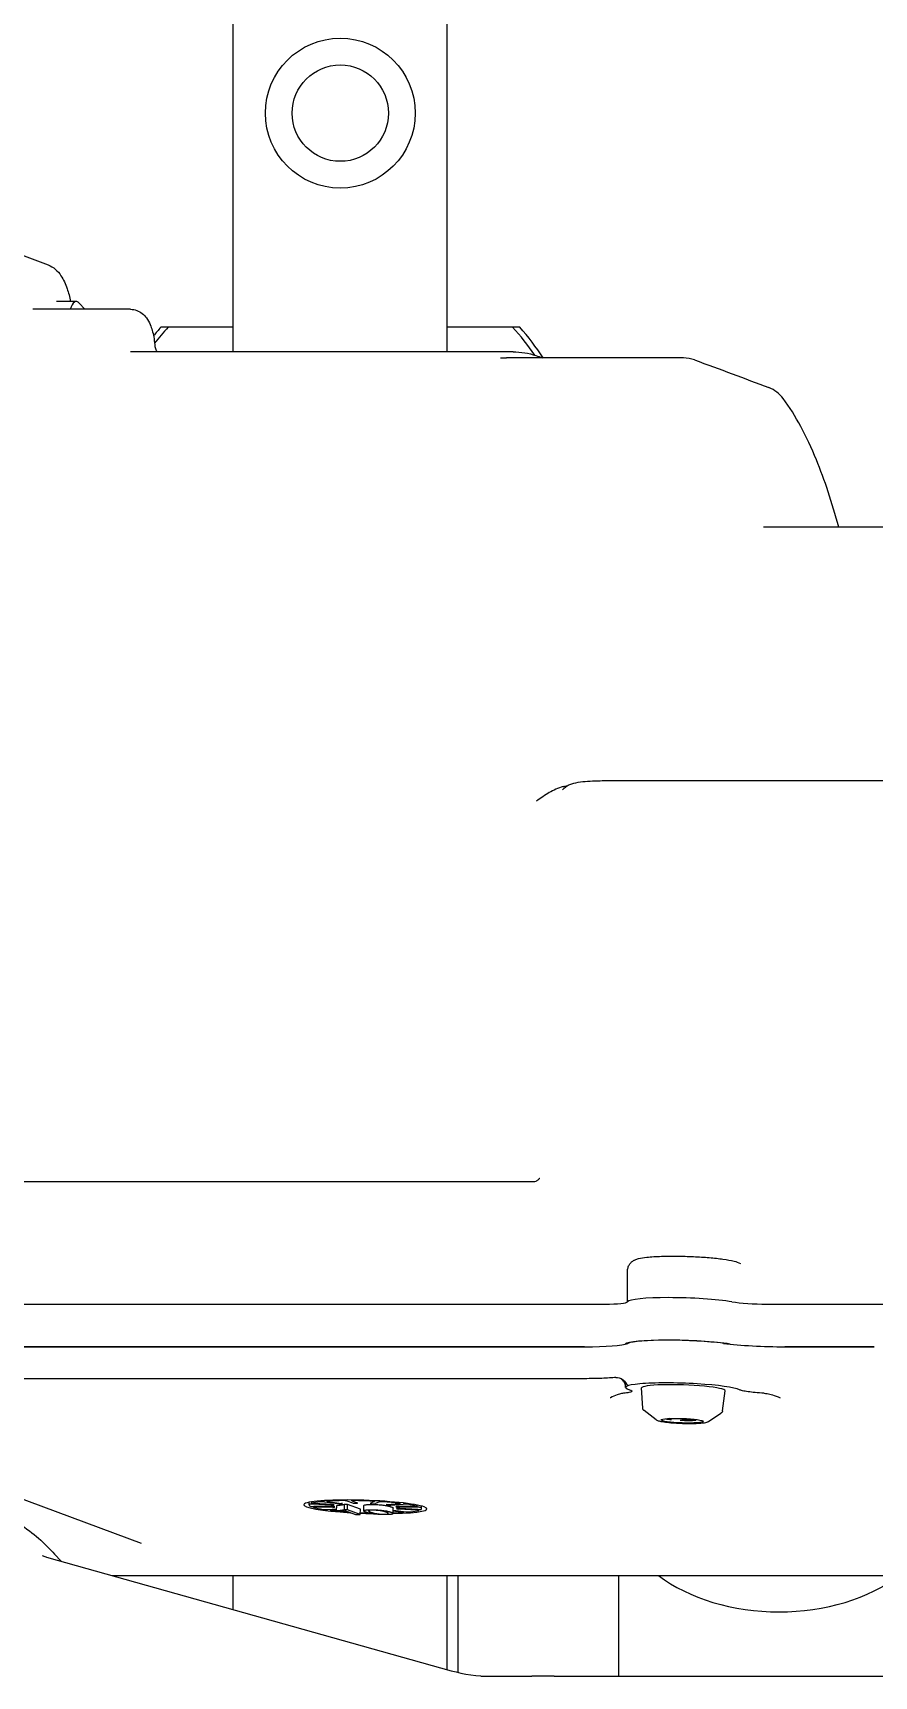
# Model space of a CAD drawing. Header units: millimetres. Extents: x 0 to 7722, y 0 to 5460.
# Drawn here: x 1364.2 to 1442.8, y 3543 to 3696.5 of the extents above; entities that cross this region are included whole.
import ezdxf

# ---------------------------------------------------------------- set-up
doc = ezdxf.new("R2010")
doc.units = ezdxf.units.MM
doc.header["$LTSCALE"] = 5
doc.layers.get('0').update_dxf_attribs({"linetype": 'CONTINUOUS'})

msp = doc.modelspace()

# ---------------------------------------------------------------- linework, layer by layer
for p, q in [((1382.931, 3666.684), (1382.931, 3748.983)), ((1402.931, 3666.684), (1402.931, 3748.983)), ((1355.729, 3678.498), (1365.628, 3674.806)), ((1373.323, 3670.658), (1364.2, 3670.658)), ((1368.256, 3671.386), (1366.419, 3671.386)), ((1369.06, 3670.658), (1368.537, 3671.236)), ((1382.931, 3668.983), (1376.838, 3668.983)), ((1409.025, 3668.983), (1402.931, 3668.983)), ((1409.076, 3666.684), (1373.32, 3666.684)), ((1425.004, 3666.117), (1408.452, 3666.117)), ((1471.427, 3650.313), (1432.468, 3650.313)), ((1417.993, 3626.637), (1448.005, 3626.637)), ((1363.365, 3589.182), (1411.024, 3589.182)), ((1419.76, 3577.934), (1419.782, 3580.866)), ((1360.335, 3577.736), (1417.676, 3577.736)), ((1432.776, 3577.736), (1444.423, 3577.736)), ((1344.594, 3573.75), (1415.764, 3573.75)), ((1415.764, 3573.75), (1344.594, 3573.75)), ((1434.482, 3573.75), (1442.824, 3573.75)), ((1442.824, 3573.75), (1434.482, 3573.75)), ((1415.751, 3570.768), (1344.406, 3570.768)), ((1419.597, 3569.955), (1419.597, 3569.981)), ((1421.193, 3568.023), (1421.091, 3569.902)), ((1428.658, 3567.771), (1428.886, 3569.639)), ((1422.454, 3566.933), (1421.329, 3567.784)), ((1427.327, 3566.768), (1428.507, 3567.542)), ((1423.868, 3567.056), (1423.866, 3566.991)), ((1361.188, 3560.293), (1374.305, 3555.4)), ((1390.023, 3558.973), (1390.032, 3559.221)), ((1390.277, 3559.13), (1390.282, 3559.266)), ((1392.046, 3558.953), (1390.363, 3559.049)), ((1390.425, 3558.749), (1390.428, 3558.824)), ((1392.096, 3558.824), (1390.451, 3558.824)), ((1392.155, 3559.001), (1390.472, 3559.097)), ((1392.245, 3558.768), (1390.6, 3558.768)), ((1391.441, 3559.262), (1392.71, 3559.096)), ((1391.699, 3559.312), (1391.702, 3559.394)), ((1391.721, 3558.543), (1392.586, 3558.614)), ((1391.78, 3559.29), (1393.048, 3559.124)), ((1392.023, 3558.479), (1392.026, 3558.568)), ((1392.088, 3558.494), (1392.584, 3558.535)), ((1392.579, 3558.413), (1392.596, 3558.91)), ((1392.579, 3558.413), (1392.721, 3558.36)), ((1393.312, 3558.525), (1393.329, 3559.022)), ((1393.595, 3558.525), (1393.312, 3558.525)), ((1393.612, 3559.022), (1393.329, 3559.022)), ((1393.422, 3558.426), (1394.357, 3558.077)), ((1393.545, 3559.35), (1394.061, 3559.158)), ((1393.595, 3558.525), (1393.612, 3559.022)), ((1394.796, 3558.077), (1393.595, 3558.525)), ((1394.812, 3558.574), (1393.612, 3559.022)), ((1394.011, 3559.359), (1394.013, 3559.435)), ((1394.022, 3559.35), (1394.537, 3559.158)), ((1394.796, 3558.077), (1394.812, 3558.574)), ((1395.118, 3558.425), (1395.135, 3558.922)), ((1396.111, 3559.29), (1395.735, 3559.124)), ((1396.117, 3559.296), (1396.12, 3559.372)), ((1396.599, 3559.262), (1396.223, 3559.096)), ((1397.285, 3559.001), (1398.452, 3559.097)), ((1397.653, 3558.953), (1398.82, 3559.049)), ((1397.87, 3558.169), (1397.886, 3558.666)), ((1397.878, 3558.418), (1398.761, 3558.302)), ((1397.88, 3558.489), (1399.099, 3558.33)), ((1399.94, 3558.824), (1398.295, 3558.824)), ((1400.068, 3558.494), (1398.386, 3558.591)), ((1400.09, 3558.768), (1398.445, 3558.768)), ((1400.177, 3558.543), (1398.495, 3558.639)), ((1398.518, 3559.113), (1398.521, 3559.192)), ((1398.842, 3558.279), (1398.844, 3558.363)), ((1400.115, 3558.843), (1400.119, 3558.962)), ((1400.263, 3558.462), (1400.266, 3558.539)), ((1400.517, 3558.619), (1400.526, 3558.867)), ((1394.357, 3558.077), (1394.796, 3558.077)), ((1365.478, 3554.094), (1403.306, 3543.49)), ((1366.836, 3553.713), (1366.23, 3554.383)), ((1371.605, 3552.376), (1487.931, 3552.376)), ((1382.931, 3549.201), (1382.931, 3552.376)), ((1402.931, 3543.595), (1402.931, 3552.376)), ((1403.931, 3543.33), (1403.931, 3552.376)), ((1418.931, 3552.376), (1418.931, 3542.983)), ((1403.931, 3543.327), (1403.931, 3543.327)), ((1406.053, 3542.983), (1409.795, 3542.983)), ((1412.923, 3542.983), (1410.825, 3542.983)), ((1414.707, 3542.983), (1481.324, 3542.983))]:
    msp.add_line(p, q)
for radius in [7, 4.5]:
    msp.add_circle((1392.931, 3688.983), radius)
for centre, radius, start, end in [((1392.931, 3653.983), 22.5, 138.18969, 140.88273), ((1392.931, 3653.983), 22, 137.01411, 142.08162), ((1392.931, 3653.983), 22, 34.29673, 42.98589), ((1392.931, 3653.983), 22.5, 32.63573, 41.81031), ((1425.004, 3663.117), 3, 69.96106, 90), ((1431.916, 3660.539), 3, 36.44923, 69.10937)]:
    msp.add_arc(centre, radius, start, end)
for centre, major_axis, ratio, start_param, end_param in [((1368.256, 3668.431), (0, 2.955), 0.3007058, 5.9624138, 7.0006601), ((1373.385, 3666.658), (-0.068, 4), 0.2988869, 6.2779341, 6.2780943), ((1425.257, 3577.725), (-5.497, 0.185), 0.1063098, 3.8231765, 6.2160617), ((1416.782, 3578.071), (3, -0.101), 0.1063372, 5.0185795, 6.2160277), ((1431.876, 3578.071), (-3.001, 0.101), 0.106214, 0.6813854, 1.8788335), ((1413.971, 3574.418), (-5.999, 0.202), 0.1062689, 1.8778874, 2.8998959), ((1425.123, 3573.75), (-5.601, 0.189), 0.1063098, 3.8588962, 6.1803419), ((1425.123, 3573.75), (-5.497, 0.185), 0.1063098, 3.9978204, 6.0414178), ((1432.689, 3574.418), (-5.999, 0.202), 0.1062689, 0.8558793, 1.8778878), ((1424.989, 3569.775), (5.392, -0.182), 0.1063098, 0.2377022, 3.5183506), ((1424.989, 3569.775), (3.898, -0.131), 0.1063098, 6.2738313, 9.434132), ((1424.898, 3567.091), (1.969, -0.066), 0.1063098, 3.776962, 4.1776883), ((1423.116, 3567.016), (0.75, -0.025), 0.1063098, 5.9521972, 6.9943088), ((1423.966, 3566.956), (-0.15, 0.005), 0.1063098, 5.9521972, 7.319281), ((1424.697, 3566.906), (0.15, -0.005), 0.1063098, 4.6049128, 5.9719965), ((1424.898, 3567.091), (1.969, -0.066), 0.1063098, 4.6049128, 5.4343254), ((1425.552, 3566.848), (-0.75, 0.025), 0.1063098, 4.0672417, 5.9719965), ((1426.095, 3566.906), (0.15, -0.005), 0.1063098, 4.0672417, 5.4343254), ((1395.27, 3558.796), (5.747, -0.194), 0.1063098, 5.1852102, 10.7583341), ((1395.27, 3558.796), (-5.247, 0.177), 0.1063098, 6.166984, 6.490248), ((1390.309, 3559.025), (-0.25, 0.008), 0.1063098, 4.4960203, 6.166984), ((1390.376, 3558.852), (-0.25, 0.008), 0.1063098, 0.2070627, 1.8780264), ((1390.527, 3559.121), (-0.25, 0.008), 0.1063098, 5.9666492, 7.637613), ((1395.27, 3558.796), (-5.247, 0.177), 0.1063098, 5.6433853, 5.9666492), ((1390.675, 3558.74), (-0.25, 0.008), 0.1063098, 5.0196191, 6.6905828), ((1395.27, 3558.796), (-5.247, 0.177), 0.1063098, 0.4073975, 0.7306614), ((1391.272, 3559.248), (0.25, -0.008), 0.1063098, 0.8308289, 2.5017926), ((1391.537, 3558.567), (-0.25, 0.008), 0.1063098, 0.7306614, 2.4016252), ((1391.949, 3559.304), (-0.25, 0.008), 0.1063098, 5.4430504, 7.1140142), ((1395.27, 3558.796), (5.247, -0.177), 0.1063098, 1.9781938, 2.3014578), ((1392.272, 3558.47), (-0.25, 0.008), 0.1063098, 5.5432178, 7.2141816), ((1392.1, 3558.977), (0.25, -0.008), 0.1063098, 4.4960203, 7.637613), ((1392.171, 3558.796), (0.25, -0.008), 0.1063098, 5.0196191, 8.1612117), ((1395.27, 3558.796), (-5.247, 0.177), 0.1063098, 0.9309963, 1.0412125), ((1392.879, 3559.11), (0.25, -0.008), 0.1063098, 3.9724215, 7.1140142), ((1395.27, 3558.796), (-5.247, 0.177), 0.1063098, 1.1130243, 1.2542602), ((1393.307, 3559.35), (0.25, -0.008), 0.1063098, 0.3072301, 1.9781938), ((1393.698, 3558.343), (-0.25, 0.008), 0.1063098, 1.2542602, 1.644642), ((1394.26, 3559.35), (-0.25, 0.008), 0.1063098, 4.9194517, 6.5904154), ((1394.299, 3559.158), (0.25, -0.008), 0.1063098, 3.4488227, 6.5904154), ((1395.27, 3558.796), (5.247, -0.177), 0.1063098, 1.4545951, 1.777859), ((1395.27, 3558.796), (5.747, -0.194), 0.1063098, 4.6340315, 4.8091653), ((1395.27, 3558.796), (-5.247, 0.177), 0.1063098, 1.4849587, 1.6260963), ((1394.562, 3558.482), (0.25, -0.008), 0.1063098, 6.1453799, 6.4209907), ((1395.979, 3559.11), (0.25, -0.008), 0.1063098, 2.925224, 6.0668166), ((1395.867, 3559.304), (0.25, -0.008), 0.1063098, 6.0668166, 7.7377804), ((1396.843, 3559.248), (-0.25, 0.008), 0.1063098, 4.3958529, 6.0668166), ((1395.27, 3558.796), (5.247, -0.177), 0.1063098, 0.9309963, 1.2542602), ((1397.469, 3558.977), (-0.25, 0.008), 0.1063098, 5.5432178, 8.6848105), ((1395.27, 3558.796), (-5.247, 0.177), 0.1063098, 2.0930986, 2.3014578), ((1398.37, 3558.796), (-0.25, 0.008), 0.1063098, 5.0196191, 8.1612117), ((1398.44, 3558.615), (-0.25, 0.008), 0.1063098, 4.4960203, 7.637613), ((1398.268, 3559.121), (0.25, -0.008), 0.1063098, 5.5432178, 7.2141816), ((1398.592, 3558.288), (0.25, -0.008), 0.1063098, 5.4430504, 7.1140142), ((1399.004, 3559.025), (0.25, -0.008), 0.1063098, 0.7306614, 2.4016252), ((1399.268, 3558.343), (-0.25, 0.008), 0.1063098, 0.8308289, 2.5017926), ((1395.27, 3558.796), (5.247, -0.177), 0.1063098, 0.4073975, 0.7306614), ((1395.27, 3558.796), (5.247, -0.177), 0.1063098, 5.6433853, 5.9666492), ((1399.865, 3558.852), (0.25, -0.008), 0.1063098, 5.0196191, 6.6905828), ((1400.014, 3558.47), (0.25, -0.008), 0.1063098, 5.9666492, 7.637613), ((1400.164, 3558.74), (0.25, -0.008), 0.1063098, 0.2070627, 1.8780264), ((1400.232, 3558.567), (0.25, -0.008), 0.1063098, 4.4960203, 6.166984), ((1395.27, 3558.796), (5.247, -0.177), 0.1063098, 6.166984, 6.490248), ((1433.931, 3558.983), (-15, 0), 0.6666667, 0.7217143, 2.4198783)]:
    msp.add_ellipse(centre, major_axis=major_axis, ratio=ratio, start_param=start_param, end_param=end_param)
msp.add_ellipse((1424.89, 3566.843), major_axis=(1.969, -0.066), ratio=0.1063098)
for points, knots in [([(1365.628, 3674.806), (1365.88, 3674.712), (1366.103, 3674.571), (1366.503, 3674.229), (1366.676, 3674.021), (1367.062, 3673.441), (1367.246, 3673.036), (1367.528, 3672.219), (1367.637, 3671.816), (1367.727, 3671.386)], [0, 0, 0, 0, 0.10216226, 0.10216226, 0.21679485, 0.21679485, 0.39897186, 0.39897186, 0.5453884, 0.5453884, 0.5453884, 0.5453884]), ([(1373.323, 3670.658), (1373.524, 3670.658), (1373.728, 3670.621), (1374.099, 3670.486), (1374.271, 3670.388), (1374.576, 3670.15), (1374.71, 3670.006), (1374.966, 3669.659), (1375.077, 3669.45), (1375.312, 3668.887), (1375.416, 3668.503), (1375.534, 3667.85), (1375.568, 3667.599), (1375.592, 3667.343)], [0, 0, 0, 0, 0.06541498, 0.06541498, 0.12992252, 0.12992252, 0.198944, 0.198944, 0.28731372, 0.28731372, 0.42310394, 0.42310394, 0.50116071, 0.50116071, 0.50116071, 0.50116071]), ([(1407.901, 3666.132), (1407.936, 3666.13), (1407.98, 3666.127), (1408.087, 3666.123), (1408.153, 3666.121), (1408.295, 3666.118), (1408.373, 3666.117), (1408.452, 3666.117)], [0, 0, 0, 0, 0.018900433, 0.018900433, 0.042695118, 0.042695118, 0.068154453, 0.068154453, 0.068154453, 0.068154453]), ([(1409.076, 3666.684), (1409.441, 3666.684), (1409.805, 3666.654), (1410.523, 3666.539), (1410.876, 3666.454), (1411.428, 3666.277), (1411.633, 3666.201), (1411.834, 3666.117)], [1.57079633, 1.57079633, 1.57079633, 1.57079633, 1.61882277, 1.61882277, 1.66684921, 1.66684921, 1.69602714, 1.69602714, 1.69602714, 1.69602714]), ([(1439.517, 3650.313), (1438.897, 3652.611), (1438.2, 3654.717), (1436.512, 3658.824), (1435.498, 3660.739), (1434.329, 3662.321)], [3.87282419, 3.87282419, 3.87282419, 3.87282419, 4.08062044, 4.08062044, 4.32574727, 4.32574727, 4.32574727, 4.32574727]), ([(1413.758, 3626.07), (1413.284, 3625.948), (1412.843, 3625.733), (1412.061, 3625.278), (1411.664, 3624.999), (1411.279, 3624.724), (1411.277, 3624.722), (1411.275, 3624.721)], [-0.27739344, -0.27739344, -0.27739344, -0.27739344, -0.14338612, -0.14338612, 0, 0, 0.00072739, 0.00072739, 0.00072739, 0.00072739]), ([(1413.707, 3625.789), (1413.813, 3625.915), (1413.935, 3626.02), (1414.168, 3626.176), (1414.28, 3626.232), (1414.51, 3626.328), (1414.628, 3626.364), (1415.013, 3626.463), (1415.287, 3626.503), (1415.881, 3626.565), (1416.181, 3626.587), (1416.956, 3626.625), (1417.464, 3626.637), (1417.993, 3626.637)], [0, 0, 0, 0, 0.05438584, 0.05438584, 0.1062457, 0.1062457, 0.17058766, 0.17058766, 0.31788113, 0.31788113, 0.43909215, 0.43909215, 0.60495545, 0.60495545, 0.60495545, 0.60495545]), ([(1411.192, 3589.2), (1411.2, 3589.204), (1411.209, 3589.208), (1411.244, 3589.226), (1411.277, 3589.244), (1411.379, 3589.311), (1411.46, 3589.375), (1411.554, 3589.477), (1411.568, 3589.492), (1411.581, 3589.508)], [0.09646325, 0.09646325, 0.09646325, 0.09646325, 0.11358192, 0.11358192, 0.1478679, 0.1478679, 0.19932338, 0.19932338, 0.20782089, 0.20782089, 0.20782089, 0.20782089]), ([(1419.782, 3580.866), (1419.783, 3580.99), (1419.807, 3581.113), (1419.887, 3581.334), (1419.944, 3581.429), (1420.072, 3581.596), (1420.142, 3581.659), (1420.293, 3581.778), (1420.369, 3581.819), (1420.577, 3581.92), (1420.691, 3581.954), (1421.043, 3582.045), (1421.293, 3582.082), (1421.975, 3582.156), (1422.432, 3582.185), (1423.396, 3582.215), (1423.891, 3582.22), (1424.904, 3582.209), (1425.422, 3582.194), (1426.439, 3582.148), (1426.938, 3582.116), (1427.875, 3582.037), (1428.311, 3581.991), (1429.1, 3581.882), (1429.443, 3581.822), (1429.942, 3581.694), (1430.113, 3581.65), (1430.342, 3581.519)], [0.3044304, 0.3044304, 0.3044304, 0.3044304, 0.3419005, 0.3419005, 0.3826132, 0.3826132, 0.4334391, 0.4334391, 0.5055089, 0.5055089, 0.6533636, 0.6533636, 0.9479139, 0.9479139, 1.3267986, 1.3267986, 1.6618865, 1.6618865, 1.9901197, 1.9901197, 2.3176943, 2.3176943, 2.6493607, 2.6493607, 2.9991879, 2.9991879, 3.2499335, 3.2499335, 3.2499335, 3.2499335]), ([(1418.69, 3570.887), (1418.317, 3570.849), (1417.874, 3570.819), (1416.877, 3570.779), (1416.33, 3570.768), (1415.751, 3570.768)], [0.000001, 0.000001, 0.000001, 0.000001, 0.18195153, 0.18195153, 0.36390082, 0.36390082, 0.36390082, 0.36390082]), ([(1418.69, 3570.887), (1418.795, 3570.898), (1418.894, 3570.887), (1419.131, 3570.822), (1419.259, 3570.745), (1419.539, 3570.504), (1419.671, 3570.309), (1419.765, 3570.119), (1419.765, 3570.118), (1419.766, 3570.117)], [0.000001, 0.000001, 0.000001, 0.000001, 0.0512775, 0.0512775, 0.1344129, 0.1344129, 0.26649465, 0.26649465, 0.26715612, 0.26715612, 0.26715612, 0.26715612]), ([(1419.597, 3569.981), (1419.598, 3570.103), (1419.572, 3570.222), (1419.497, 3570.419), (1419.448, 3570.495), (1419.357, 3570.609), (1419.317, 3570.645), (1419.248, 3570.701), (1419.224, 3570.714), (1419.207, 3570.724), (1419.204, 3570.726), (1419.204, 3570.726)], [5.9787549, 5.9787549, 5.9787549, 5.9787549, 6.0208643, 6.0208643, 6.06587006, 6.06587006, 6.11537178, 6.11537178, 6.17753654, 6.17753654, 6.21146201, 6.21146201, 6.21146201, 6.21146201]), ([(1419.39, 3569.408), (1419.329, 3569.404), (1419.266, 3569.393), (1419.078, 3569.35), (1418.948, 3569.308), (1418.611, 3569.182), (1418.396, 3569.088), (1418.171, 3568.988), (1418.169, 3568.987), (1418.166, 3568.986)], [-0.15630885, -0.15630885, -0.15630885, -0.15630885, -0.12907918, -0.12907918, -0.07759647, -0.07759647, 0, 0, 0.00076018, 0.00076018, 0.00076018, 0.00076018]), ([(1419.968, 3569.733), (1420.068, 3569.702), (1420.135, 3569.672), (1420.202, 3569.608), (1420.194, 3569.576), (1420.097, 3569.52), (1420.017, 3569.495), (1419.774, 3569.447), (1419.601, 3569.426), (1419.39, 3569.408)], [0, 0, 0, 0, 0.08238926, 0.08238926, 0.17308978, 0.17308978, 0.25358629, 0.25358629, 0.34655992, 0.34655992, 0.34655992, 0.34655992]), ([(1432.55, 3569.408), (1432.248, 3569.426), (1431.958, 3569.447), (1431.46, 3569.495), (1431.247, 3569.52), (1430.847, 3569.576), (1430.667, 3569.608), (1430.395, 3569.672), (1430.298, 3569.702), (1430.234, 3569.733)], [0.000001, 0.000001, 0.000001, 0.000001, 0.09289647, 0.09289647, 0.17332684, 0.17332684, 0.26397522, 0.26397522, 0.34631582, 0.34631582, 0.34631582, 0.34631582]), ([(1432.55, 3569.408), (1432.638, 3569.404), (1432.726, 3569.393), (1432.981, 3569.35), (1433.147, 3569.308), (1433.557, 3569.182), (1433.799, 3569.088), (1434.033, 3568.988), (1434.036, 3568.987), (1434.038, 3568.986)], [0.000001, 0.000001, 0.000001, 0.000001, 0.02698573, 0.02698573, 0.07800534, 0.07800534, 0.15490381, 0.15490381, 0.15565716, 0.15565716, 0.15565716, 0.15565716]), ([(1421.329, 3567.784), (1421.318, 3567.792), (1421.307, 3567.801), (1421.285, 3567.821), (1421.274, 3567.833), (1421.253, 3567.859), (1421.242, 3567.874), (1421.222, 3567.909), (1421.213, 3567.929), (1421.199, 3567.973), (1421.194, 3567.998), (1421.193, 3568.023)], [0.15755, 0.15755, 0.15755, 0.15755, 0.18561521, 0.18561521, 0.21368042, 0.21368042, 0.24174563, 0.24174563, 0.26981084, 0.26981084, 0.29787605, 0.29787605, 0.29787605, 0.29787605]), ([(1428.658, 3567.771), (1428.655, 3567.746), (1428.649, 3567.722), (1428.632, 3567.679), (1428.621, 3567.659), (1428.599, 3567.626), (1428.587, 3567.612), (1428.564, 3567.587), (1428.552, 3567.576), (1428.529, 3567.557), (1428.518, 3567.549), (1428.507, 3567.542)], [3.45817679, 3.45817679, 3.45817679, 3.45817679, 3.486242, 3.486242, 3.51430721, 3.51430721, 3.54237242, 3.54237242, 3.57043763, 3.57043763, 3.59850284, 3.59850284, 3.59850284, 3.59850284]), ([(1422.454, 3566.933), (1422.5, 3566.898), (1422.54, 3566.88), (1422.671, 3566.829), (1422.773, 3566.803), (1423.06, 3566.746), (1423.257, 3566.717), (1423.692, 3566.668), (1423.925, 3566.647), (1424.412, 3566.614), (1424.666, 3566.602), (1425.173, 3566.586), (1425.425, 3566.582), (1425.905, 3566.584), (1426.132, 3566.589), (1426.54, 3566.61), (1426.721, 3566.624), (1427.032, 3566.665), (1427.149, 3566.684), (1427.282, 3566.742), (1427.303, 3566.753), (1427.327, 3566.768)], [6.1256353, 6.1256353, 6.1256353, 6.1256353, 6.2669899, 6.2669899, 6.5512132, 6.5512132, 6.9092131, 6.9092131, 7.238557, 7.238557, 7.563115, 7.563115, 7.8867417, 7.8867417, 8.2115275, 8.2115275, 8.5416573, 8.5416573, 8.8995308, 8.8995308, 8.9678678, 8.9678678, 8.9678678, 8.9678678]), ([(1355.45, 3559.483), (1356.39, 3559.483), (1357.328, 3559.381), (1359.12, 3558.998), (1359.972, 3558.719), (1361.547, 3558.043), (1362.27, 3557.647), (1363.591, 3556.792), (1364.189, 3556.332), (1365.281, 3555.379), (1365.775, 3554.886), (1366.23, 3554.383)], [1.57079633, 1.57079633, 1.57079633, 1.57079633, 1.63495062, 1.63495062, 1.69910492, 1.69910492, 1.76325922, 1.76325922, 1.82741352, 1.82741352, 1.89156781, 1.89156781, 1.89156781, 1.89156781]), ([(1393.312, 3558.525), (1393.3, 3558.515), (1393.262, 3558.5), (1393.173, 3558.48), (1393.086, 3558.465), (1392.981, 3558.45), (1392.823, 3558.432), (1392.683, 3558.42), (1392.579, 3558.413)], [0.02705716, 0.02705716, 0.02705716, 0.02705716, 0.06409303, 0.08261096, 0.10112889, 0.11964682, 0.13816475, 0.17520061, 0.17520061, 0.17520061, 0.17520061]), ([(1393.329, 3559.022), (1393.317, 3559.012), (1393.279, 3558.997), (1393.19, 3558.977), (1393.102, 3558.962), (1392.998, 3558.947), (1392.84, 3558.929), (1392.699, 3558.917), (1392.596, 3558.91)], [0.02705716, 0.02705716, 0.02705716, 0.02705716, 0.06409303, 0.08261096, 0.10112889, 0.11964682, 0.13816475, 0.17520061, 0.17520061, 0.17520061, 0.17520061]), ([(1392.721, 3558.36), (1392.781, 3558.363), (1392.874, 3558.369), (1393.004, 3558.379), (1393.107, 3558.388), (1393.206, 3558.398), (1393.319, 3558.41), (1393.386, 3558.42), (1393.422, 3558.426)], [0.217859458, 0.217859458, 0.217859458, 0.217859458, 0.242700033, 0.255120321, 0.267540609, 0.279960897, 0.292381185, 0.31722176, 0.31722176, 0.31722176, 0.31722176]), ([(1396.168, 3558.116), (1396.028, 3558.131), (1395.832, 3558.161), (1395.6, 3558.212), (1395.467, 3558.25), (1395.368, 3558.282), (1395.297, 3558.309), (1395.237, 3558.334), (1395.174, 3558.364), (1395.124, 3558.398), (1395.108, 3558.443), (1395.178, 3558.478), (1395.328, 3558.503), (1395.485, 3558.517), (1395.654, 3558.523), (1395.81, 3558.525), (1395.984, 3558.525), (1396.192, 3558.521), (1396.349, 3558.515), (1396.426, 3558.51)], [0, 0, 0, 0, 0.05869818, 0.08804727, 0.11739636, 0.13207091, 0.14674545, 0.16142, 0.17609454, 0.20544363, 0.23479272, 0.2934909, 0.32283999, 0.35218908, 0.38153818, 0.39621272, 0.41088727, 0.44023636, 0.46958545, 0.46958545, 0.46958545, 0.46958545]), ([(1395.135, 3558.922), (1395.135, 3558.924), (1395.139, 3558.947), (1395.194, 3558.975), (1395.344, 3559), (1395.501, 3559.013), (1395.67, 3559.02), (1395.827, 3559.022), (1396.001, 3559.022), (1396.208, 3559.018), (1396.366, 3559.011), (1396.443, 3559.007)], [0.22905805, 0.22905805, 0.22905805, 0.22905805, 0.23479272, 0.2934909, 0.32283999, 0.35218908, 0.38153818, 0.39621272, 0.41088727, 0.44023636, 0.46958545, 0.46958545, 0.46958545, 0.46958545]), ([(1395.603, 3558.447), (1395.583, 3558.441), (1395.561, 3558.424), (1395.577, 3558.396), (1395.616, 3558.369), (1395.658, 3558.347), (1395.704, 3558.327), (1395.746, 3558.309), (1395.795, 3558.291), (1395.857, 3558.269), (1395.956, 3558.237), (1396.08, 3558.203), (1396.205, 3558.176), (1396.306, 3558.16), (1396.407, 3558.147), (1396.534, 3558.134), (1396.685, 3558.122), (1396.835, 3558.116), (1396.989, 3558.114), (1397.129, 3558.116), (1397.28, 3558.125), (1397.357, 3558.139), (1397.393, 3558.151)], [0, 0, 0, 0, 0.0311902, 0.06238039, 0.07797549, 0.09357059, 0.10916569, 0.11696324, 0.12476079, 0.14035589, 0.15595098, 0.18714118, 0.21833138, 0.23392648, 0.24952157, 0.28071177, 0.31190197, 0.34309216, 0.37428236, 0.40547256, 0.43666275, 0.49904315, 0.49904315, 0.49904315, 0.49904315]), ([(1397.393, 3558.151), (1397.411, 3558.157), (1397.43, 3558.172), (1397.413, 3558.199), (1397.373, 3558.225), (1397.332, 3558.246), (1397.286, 3558.266), (1397.244, 3558.284), (1397.196, 3558.302), (1397.134, 3558.324), (1397.06, 3558.348), (1396.986, 3558.369), (1396.887, 3558.395), (1396.762, 3558.422), (1396.637, 3558.44), (1396.536, 3558.452), (1396.436, 3558.461), (1396.31, 3558.471), (1396.159, 3558.478), (1396.004, 3558.48), (1395.861, 3558.478), (1395.71, 3558.47), (1395.635, 3558.458), (1395.603, 3558.447)], [0.49904315, 0.49904315, 0.49904315, 0.49904315, 0.53035295, 0.56166275, 0.57731766, 0.59297256, 0.60862746, 0.61645491, 0.62428236, 0.63993726, 0.65559216, 0.67124707, 0.68690197, 0.71821177, 0.74952157, 0.76517648, 0.78083138, 0.81214118, 0.84345098, 0.87476079, 0.90607059, 0.93738039, 1, 1, 1, 1]), ([(1396.426, 3558.51), (1396.513, 3558.505), (1396.68, 3558.493), (1396.908, 3558.469), (1397.082, 3558.443), (1397.215, 3558.419), (1397.311, 3558.4), (1397.404, 3558.378), (1397.497, 3558.352), (1397.573, 3558.328), (1397.633, 3558.306), (1397.694, 3558.284), (1397.757, 3558.258), (1397.833, 3558.219), (1397.88, 3558.178), (1397.86, 3558.139), (1397.773, 3558.108), (1397.619, 3558.085), (1397.427, 3558.074), (1397.238, 3558.07), (1397.073, 3558.069), (1396.908, 3558.071), (1396.697, 3558.076), (1396.446, 3558.089), (1396.258, 3558.106), (1396.168, 3558.116)], [0.46958545, 0.46958545, 0.46958545, 0.46958545, 0.50273636, 0.53588727, 0.56903818, 0.58561363, 0.60218908, 0.61876454, 0.63533999, 0.65191545, 0.66020318, 0.6684909, 0.68506636, 0.70164181, 0.73479272, 0.76794363, 0.80109454, 0.83424545, 0.86739636, 0.88397182, 0.90054727, 0.91712273, 0.93369818, 0.96684909, 1, 1, 1, 1]), ([(1396.443, 3559.007), (1396.53, 3559.002), (1396.696, 3558.99), (1396.924, 3558.965), (1397.099, 3558.94), (1397.232, 3558.916), (1397.328, 3558.897), (1397.421, 3558.874), (1397.513, 3558.849), (1397.59, 3558.824), (1397.65, 3558.803), (1397.711, 3558.781), (1397.774, 3558.754), (1397.85, 3558.716), (1397.883, 3558.687), (1397.887, 3558.669), (1397.886, 3558.666)], [0.46958545, 0.46958545, 0.46958545, 0.46958545, 0.50273636, 0.53588727, 0.56903818, 0.58561363, 0.60218908, 0.61876454, 0.63533999, 0.65191545, 0.66020318, 0.6684909, 0.68506636, 0.70164181, 0.73479272, 0.7434689, 0.7434689, 0.7434689, 0.7434689]), ([(1365.102, 3554.24), (1365.102, 3554.24), (1365.103, 3554.24), (1365.105, 3554.239), (1365.111, 3554.236), (1365.131, 3554.225), (1365.146, 3554.217), (1365.203, 3554.191), (1365.258, 3554.167), (1365.368, 3554.127), (1365.422, 3554.11), (1365.478, 3554.094)], [0.850598695, 0.850598695, 0.850598695, 0.850598695, 0.853335708, 0.853335708, 0.866936663, 0.866936663, 0.880535884, 0.880535884, 0.908034197, 0.908034197, 0.929017771, 0.929017771, 0.929017771, 0.929017771]), ([(1409.795, 3542.983), (1409.796, 3542.983), (1409.797, 3542.983), (1409.849, 3542.983), (1409.952, 3542.983), (1410.35, 3542.983), (1410.569, 3542.983), (1410.825, 3542.983)], [-0.22662101, -0.22662101, -0.22662101, -0.22662101, -0.22415611, -0.22415611, -0.09878069, -0.09878069, 0, 0, 0, 0]), ([(1412.923, 3542.983), (1413.252, 3542.983), (1413.574, 3542.983), (1414.263, 3542.983), (1414.532, 3542.983), (1414.701, 3542.983), (1414.704, 3542.983), (1414.707, 3542.983)], [-0.11788702, -0.11788702, -0.11788702, -0.11788702, -0.06593679, -0.06593679, 0, 0, 0.00129633, 0.00129633, 0.00129633, 0.00129633])]:
    msp.add_open_spline(points, degree=3, knots=knots)
for points in [[(1376.838, 3668.983), (1376.503, 3668.983), (1376.161, 3668.983)], [(1409.702, 3668.983), (1409.359, 3668.983), (1409.025, 3668.983)]]:
    msp.add_rational_spline(points, [1, 1.00011575637, 1], degree=2)
for points in [[(1375.592, 3667.343), (1375.594, 3667.319), (1375.596, 3667.295), (1375.599, 3667.27)], [(1375.599, 3667.27), (1375.599, 3667.27), (1375.599, 3667.27), (1375.599, 3667.27)], [(1375.599, 3667.27), (1375.611, 3667.144), (1375.641, 3667.019), (1375.686, 3666.903)], [(1375.686, 3666.903), (1375.716, 3666.826), (1375.754, 3666.752), (1375.795, 3666.684)], [(1407.901, 3666.132), (1407.901, 3666.132), (1407.901, 3666.132), (1407.901, 3666.132)], [(1426.031, 3665.936), (1428.401, 3665.071), (1430.719, 3664.207), (1432.986, 3663.342)], [(1413.758, 3626.07), (1413.857, 3626.095), (1413.958, 3626.116), (1414.06, 3626.132)], [(1414.06, 3626.132), (1414.082, 3626.136), (1414.102, 3626.139), (1414.121, 3626.142)], [(1411.024, 3589.183), (1411.025, 3589.183), (1411.025, 3589.183), (1411.025, 3589.183)], [(1411.025, 3589.183), (1411.078, 3589.183), (1411.154, 3589.189), (1411.237, 3589.21)], [(1390.032, 3559.222), (1390.032, 3559.222), (1390.032, 3559.222), (1390.032, 3559.221)], [(1400.526, 3558.867), (1400.526, 3558.868), (1400.526, 3558.868), (1400.526, 3558.868)], [(1403.306, 3543.49), (1404.501, 3543.155), (1405.746, 3542.983), (1406.978, 3542.983)]]:
    msp.add_open_spline(points, degree=3)

doc.saveas('drawing.dxf')
